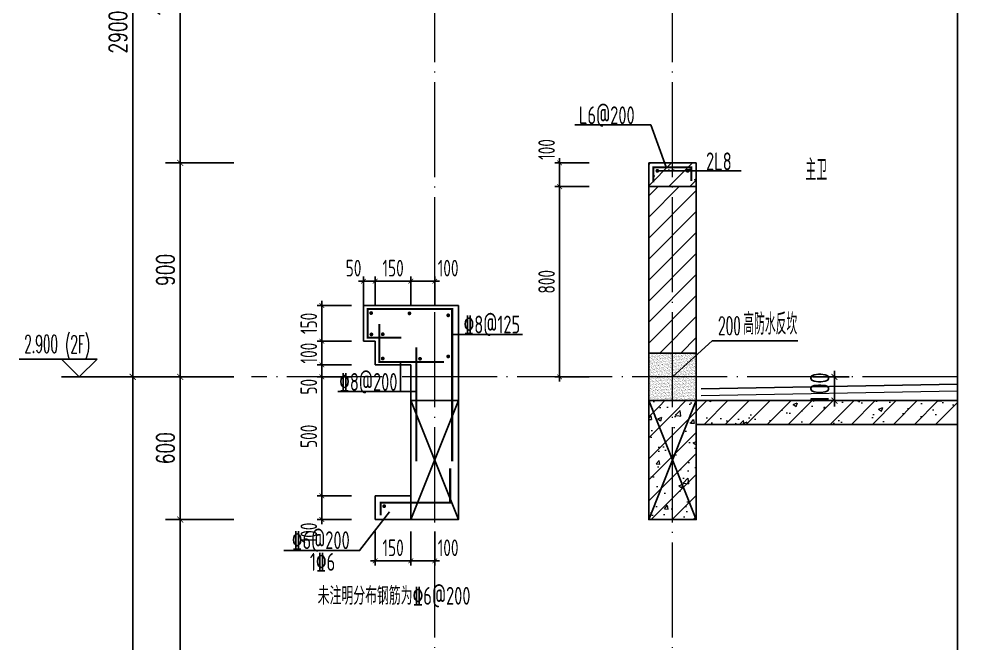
# Model space of a CAD drawing. Extents: x -461650 to 361314, y 245336 to 769729.
# Drawn here: x 285617 to 289616, y 661900 to 664528 of the extents above; entities that cross this region are included whole.
import ezdxf

# ---------------------------------------------------------------- set-up
doc = ezdxf.new("R2010")
doc.units = 0
doc.header["$LTSCALE"] = 1000
doc.linetypes.add('DOTE', pattern=[2.4200000000000004, 2, -0.2, 0.02, -0.2])
doc.layers.get('0').update_dxf_attribs({"linetype": 'CONTINUOUS'})
doc.layers.get('DEFPOINTS').update_dxf_attribs({"linetype": 'CONTINUOUS'})
for name, color, linetype in [('DIM', 2, 'CONTINUOUS'), ('DIM_ELEV', 3, 'CONTINUOUS'), ('DIM_IDEN', 67, 'CONTINUOUS'), ('DIM_SYMB', 3, 'CONTINUOUS'), ('PUB_DIM', 3, 'CONTINUOUS'), ('PUB_TEXT', 2, 'CONTINUOUS'), ('REIN', 6, 'CONTINUOUS'), ('S-大样-砼线', 7, 'CONTINUOUS'), ('S-引出线', 40, 'CONTINUOUS'), ('TEXT', 2, 'CONTINUOUS'), ('WALL', 5, 'CONTINUOUS'), ('看线', 251, 'CONTINUOUS'), ('立面-看线', 251, 'CONTINUOUS')]:
    doc.layers.add(name, color=color, linetype=linetype)
for name, color, linetype, lineweight in [('DOTE', 19, 'DOTE', 9), ('PUB_HATCH', 8, 'CONTINUOUS', 9), ('内粉刷', 37, 'CONTINUOUS', 9)]:
    doc.layers.add(name, color=color, linetype=linetype, lineweight=lineweight)
doc.styles.add('_TCH_DIM', font='SIMPLEX.shx', dxfattribs={"width": 0.7, "bigfont": 'GBCBIG.shx'})
doc.styles.add('_TCH_DIM_T3', font='SIMPLEX', dxfattribs={"width": 0.7058823529411765, "bigfont": 'GBCBIG'})
doc.styles.add('DIM_FONT_T3', font='SIMPLEX', dxfattribs={"width": 0.7058823529411765, "bigfont": 'GBCBIG'})
doc.styles.add('TSSD_DIMENSION', font='Tssdeng.shx', dxfattribs={"width": 0.7, "bigfont": 'tssdchn.shx'})
doc.styles.add('TSSD_REIN', font='tssdeng.shx', dxfattribs={"width": 0.7, "height": 300, "bigfont": 'tssdchn.shx'})
doc.styles.add('w', font='tssdeng.shx', dxfattribs={"width": 0.8, "bigfont": 'tssdchn.shx'})
doc.dimstyles.new('_TCH_ARCH&&25', dxfattribs={"dimtxt": 74.375, "dimasz": 25, "dimexe": 62.5, "dimexo": 75, "dimgap": 25, "dimtad": 1, "dimdec": 0, "dimzin": 0, "dimdsep": 46, "dimtxsty": '_TCH_DIM_T3', "dimblk": 'ARCHTICK', "dimcen": 0.09, "dimclrt": 7, "dimazin": 0, "dimtfac": 1, "dimtdec": 0, "dimtix": 1, "dimtmove": 2, "dimatfit": 3, "dimldrblk": 'ARCHTICK', "dimfxl": 0, "dimtolj": 1, "dimtzin": 0, "dimarcsym": 0})
doc.dimstyles.new('TSSD_20_20', dxfattribs={"dimtxt": 60, "dimasz": 20, "dimexe": 20, "dimexo": 50, "dimgap": 20, "dimtad": 1, "dimdec": 0, "dimzin": 0, "dimdsep": 46, "dimtxsty": 'TSSD_DIMENSION', "dimblk": 'ARCHTICK', "dimblk1": 'ARCHTICK', "dimblk2": 'ARCHTICK', "dimcen": 0, "dimdle": 20, "dimclrt": 7, "dimadec": 0, "dimazin": 0, "dimtfac": 1, "dimtdec": 0, "dimtix": 1, "dimtmove": 2, "dimatfit": 3, "dimfxl": 0, "dimtolj": 1, "dimtzin": 0, "dimarcsym": 0})
pattern_1 = [(45, (0, 0), (-44.19417382415921, 44.19417382415922), []), (49.99999999999999, (0, 0), (179.3150456501884, -15.68803374564878), [18.75, -206.25]), (355, (0, 0), (-34.68783340325, 188.048033425003), [15, -165]), (100.4514, (14.94292, -1.307335), (144.6273454285054, 172.3598855152384), [15.9350475, -175.285528]), (46.18420000000002, (0, 50), (266.8102621564111, -41.37975358225452), [28.125, -309.3749999999999]), (96.6356, (22.23418625, 46.55167325), (233.6656763871758, 243.5294677251104), [23.902572, -262.92825]), (351.1842, (0, 50), (233.6654862834068, 243.5296502313311), [22.5, -247.5]), (21, (25, 37.5), (149.2267630296154, -100.6547226663347), [18.75, -206.25]), (326.0000000000001, (25, 37.5), (60.82883298039543, 181.2875112617133), [15, -165]), (71.4514, (37.43555825, 29.1120985), (210.0556571453725, 80.6326241774881), [15.9350475, -175.285528]), (37.50000000000001, (0, 0), (3.039963829322667, 83.22346345782788), [0, -163, 0, -167.5, 0, -165.625]), (7.499999999999999, (0, 0), (65.76738436053715, 98.60292797059006), [0, -95.5, 0, -159.25, 0, -63.125]), (327.5, (-55.75, 0), (133.4556090431022, -5.638717933594939), [0, -62.5, 0, -195, 0, -258.75]), (317.5, (-80.75, 0), (145.7965423355966, 25.02624558307943), [0, -81.25, 0, -129.5, 0, -183.75])]

# ---------------------------------------------------------------- blocks, each defined once
blk = doc.blocks.new('_ArchTick')
at = {"color": 0, "linetype": 'ByBlock', "const_width": 0.15}
blk.add_lwpolyline([(-0.5, -0.5), (0.5, 0.5)], dxfattribs=at)
blk = doc.blocks.new('*D266')
at = {"layer": 'DEFPOINTS', "color": 0}
for p in [(1158057.574142566, 465143.3721649078), (1158223.534027657, 465143.3721649078), (1158057.574142566, 465043.3721650917)]:
    blk.add_point(p, dxfattribs=at)
at = {"layer": 'PUB_DIM', "color": 0, "lineweight": -2}
for p, q in [((1158223.534027657, 465143.3721649078), (1158223.534027657, 465168.3721649078)), ((1158132.574142566, 465143.3721649078), (1158286.034027657, 465143.3721649078)), ((1158223.534027657, 465043.3721650917), (1158223.534027657, 465143.3721649078)), ((1158132.574142566, 465043.3721650917), (1158286.034027657, 465043.3721650917)), ((1158223.534027657, 465043.3721650917), (1158223.534027657, 465018.3721650917))]:
    blk.add_line(p, q, dxfattribs=at)
at = {"layer": 'PUB_DIM', "color": 0, "lineweight": -2, "xscale": 25, "yscale": 25, "zscale": 25}
for p, rotation in [((1158223.534027657, 465143.3721649078), 270), ((1158223.534027657, 465043.3721650917), 90)]:
    blk.add_blockref('_ArchTick', p, dxfattribs=dict(at, rotation=rotation))
at = {"layer": 'PUB_DIM', "color": 7, "insert": (1158161.346527657, 465093.3721649999), "char_height": 74.375, "attachment_point": 5, "rotation": 90, "style": '_TCH_DIM_T3'}
blk.add_mtext('\\A1;100', dxfattribs=at)
blk = doc.blocks.new('*D819')
at = {"layer": 'DEFPOINTS', "color": 0}
for p in [(287114.9876890811, 663425.3316547974), (287064.9874037331, 663273.00817669), (287114.9876890811, 663273.008176689)]:
    blk.add_point(p, dxfattribs=at)
at = {"layer": 'DIM', "color": 0, "lineweight": -2}
for p, q in [((287064.9874037331, 663323.00817669), (287064.9874037331, 663445.3316547974)), ((287114.9876890811, 663323.008176689), (287114.9876890811, 663445.3316547974)), ((287044.9874037331, 663425.3316547974), (287134.9876890811, 663425.3316547974))]:
    blk.add_line(p, q, dxfattribs=at)
at = {"layer": 'DIM', "color": 0, "lineweight": -2, "xscale": 20, "yscale": 20, "zscale": 20, "rotation": 180}
blk.add_blockref('_ArchTick', (287064.9874037331, 663425.3316547974), dxfattribs=at)
at = {"layer": 'DIM', "color": 0, "lineweight": -2, "xscale": 20, "yscale": 20, "zscale": 20}
blk.add_blockref('_ArchTick', (287114.9876890811, 663425.3316547974), dxfattribs=at)
at = {"layer": 'DIM', "color": 7, "insert": (287023.6156088613, 663480.3316547974), "char_height": 70, "attachment_point": 5, "style": 'TSSD_DIMENSION'}
blk.add_mtext('\\A1;50', dxfattribs=at)
blk = doc.blocks.new('*D820')
at = {"layer": 'DEFPOINTS', "color": 0}
for p in [(287264.9876891107, 663425.3316547956), (287114.9876890811, 663273.008176689), (287264.9876891107, 663273.0081766861)]:
    blk.add_point(p, dxfattribs=at)
at = {"layer": 'DIM', "color": 0, "lineweight": -2}
for p, q in [((287114.9876890811, 663323.008176689), (287114.9876890811, 663445.3316547956)), ((287264.9876891107, 663323.0081766861), (287264.9876891107, 663445.3316547956)), ((287094.9876890811, 663425.3316547956), (287284.9876891107, 663425.3316547956))]:
    blk.add_line(p, q, dxfattribs=at)
at = {"layer": 'DIM', "color": 0, "lineweight": -2, "xscale": 20, "yscale": 20, "zscale": 20, "rotation": 180}
blk.add_blockref('_ArchTick', (287114.9876890811, 663425.3316547956), dxfattribs=at)
at = {"layer": 'DIM', "color": 0, "lineweight": -2, "xscale": 20, "yscale": 20, "zscale": 20}
blk.add_blockref('_ArchTick', (287264.9876891107, 663425.3316547956), dxfattribs=at)
at = {"layer": 'DIM', "color": 7, "insert": (287189.9876890959, 663480.3316547956), "char_height": 70, "attachment_point": 5, "style": 'TSSD_DIMENSION'}
blk.add_mtext('\\A1;150', dxfattribs=at)
blk = doc.blocks.new('*D821')
at = {"layer": 'DEFPOINTS', "color": 0}
for p in [(287364.9876824331, 663425.3316547931), (287264.9876891107, 663273.0081766861), (287364.9876824331, 663273.0081766843)]:
    blk.add_point(p, dxfattribs=at)
at = {"layer": 'DIM', "color": 0, "lineweight": -2}
for p, q in [((287264.9876891107, 663323.0081766861), (287264.9876891107, 663445.3316547931)), ((287364.9876824331, 663323.0081766843), (287364.9876824331, 663445.3316547931)), ((287244.9876891107, 663425.3316547931), (287384.9876824331, 663425.3316547931))]:
    blk.add_line(p, q, dxfattribs=at)
at = {"layer": 'DIM', "color": 0, "lineweight": -2, "xscale": 20, "yscale": 20, "zscale": 20, "rotation": 180}
blk.add_blockref('_ArchTick', (287264.9876891107, 663425.3316547931), dxfattribs=at)
at = {"layer": 'DIM', "color": 0, "lineweight": -2, "xscale": 20, "yscale": 20, "zscale": 20}
blk.add_blockref('_ArchTick', (287364.9876824331, 663425.3316547931), dxfattribs=at)
at = {"layer": 'DIM', "color": 7, "insert": (287421.4364003818, 663480.3316547931), "char_height": 70, "attachment_point": 5, "style": 'TSSD_DIMENSION'}
blk.add_mtext('\\A1;100', dxfattribs=at)
blk = doc.blocks.new('*D822')
at = {"layer": 'DEFPOINTS', "color": 0}
for p in [(287114.9876891156, 662422.9823090298), (287264.9876891141, 662422.9823090269), (287264.9876891141, 662249.2716190738)]:
    blk.add_point(p, dxfattribs=at)
at = {"layer": 'DIM', "color": 0, "lineweight": -2}
for p, q in [((287114.9876891156, 662372.9823090298), (287114.9876891156, 662229.2716190738)), ((287264.9876891141, 662372.9823090269), (287264.9876891141, 662229.2716190738)), ((287094.9876891156, 662249.2716190738), (287284.9876891141, 662249.2716190738))]:
    blk.add_line(p, q, dxfattribs=at)
at = {"layer": 'DIM', "color": 0, "lineweight": -2, "xscale": 20, "yscale": 20, "zscale": 20, "rotation": 180}
blk.add_blockref('_ArchTick', (287114.9876891156, 662249.2716190738), dxfattribs=at)
at = {"layer": 'DIM', "color": 0, "lineweight": -2, "xscale": 20, "yscale": 20, "zscale": 20}
blk.add_blockref('_ArchTick', (287264.9876891141, 662249.2716190738), dxfattribs=at)
at = {"layer": 'DIM', "color": 7, "insert": (287189.9876891148, 662304.2716190738), "char_height": 70, "attachment_point": 5, "style": 'TSSD_DIMENSION'}
blk.add_mtext('\\A1;150', dxfattribs=at)
blk = doc.blocks.new('*D823')
at = {"layer": 'DEFPOINTS', "color": 0}
for p in [(287264.9876891142, 662422.9823090269), (287364.9876824368, 662422.982309025), (287364.9876824368, 662249.2716190714)]:
    blk.add_point(p, dxfattribs=at)
at = {"layer": 'DIM', "color": 0, "lineweight": -2}
for p, q in [((287264.9876891142, 662372.9823090269), (287264.9876891142, 662229.2716190714)), ((287364.9876824368, 662372.982309025), (287364.9876824368, 662229.2716190714)), ((287244.9876891142, 662249.2716190714), (287384.9876824368, 662249.2716190714))]:
    blk.add_line(p, q, dxfattribs=at)
at = {"layer": 'DIM', "color": 0, "lineweight": -2, "xscale": 20, "yscale": 20, "zscale": 20, "rotation": 180}
blk.add_blockref('_ArchTick', (287264.9876891142, 662249.2716190714), dxfattribs=at)
at = {"layer": 'DIM', "color": 0, "lineweight": -2, "xscale": 20, "yscale": 20, "zscale": 20}
blk.add_blockref('_ArchTick', (287364.9876824368, 662249.2716190714), dxfattribs=at)
at = {"layer": 'DIM', "color": 7, "insert": (287421.4364003855, 662304.2716190714), "char_height": 70, "attachment_point": 5, "style": 'TSSD_DIMENSION'}
blk.add_mtext('\\A1;100', dxfattribs=at)
blk = doc.blocks.new('*D824')
at = {"layer": 'DEFPOINTS', "color": 0}
for p in [(286890.3766372848, 663322.9823090258), (287064.987403734, 663322.9823090258), (287064.987403734, 663172.9823090257)]:
    blk.add_point(p, dxfattribs=at)
at = {"layer": 'DIM', "color": 0, "lineweight": -2}
for p, q in [((287014.987403734, 663322.9823090258), (286870.3766372848, 663322.9823090258)), ((286890.3766372848, 663152.9823090257), (286890.3766372848, 663342.9823090258)), ((287014.987403734, 663172.9823090257), (286870.3766372848, 663172.9823090257))]:
    blk.add_line(p, q, dxfattribs=at)
at = {"layer": 'DIM', "color": 0, "lineweight": -2, "xscale": 20, "yscale": 20, "zscale": 20}
for p, rotation in [((286890.3766372848, 663322.9823090258), 90), ((286890.3766372848, 663172.9823090257), 270)]:
    blk.add_blockref('_ArchTick', p, dxfattribs=dict(at, rotation=rotation))
at = {"layer": 'DIM', "color": 7, "insert": (286835.3766372846, 663247.982309026), "char_height": 70, "attachment_point": 5, "rotation": 90, "style": 'TSSD_DIMENSION'}
blk.add_mtext('\\A1;150', dxfattribs=at)
blk = doc.blocks.new('*D825')
at = {"layer": 'DEFPOINTS', "color": 0}
for p in [(286890.3766372848, 663172.9823090257), (287064.987403734, 663172.9823090257), (287064.987403734, 663072.9823090257)]:
    blk.add_point(p, dxfattribs=at)
at = {"layer": 'DIM', "color": 0, "lineweight": -2}
for p, q in [((286890.3766372848, 663172.9823090257), (286890.3766372848, 663192.9823090257)), ((287014.987403734, 663172.9823090257), (286870.3766372848, 663172.9823090257)), ((286890.3766372848, 663072.9823090257), (286890.3766372848, 663172.9823090257)), ((287014.987403734, 663072.9823090257), (286870.3766372848, 663072.9823090257)), ((286890.3766372848, 663072.9823090257), (286890.3766372848, 663052.9823090257))]:
    blk.add_line(p, q, dxfattribs=at)
at = {"layer": 'DIM', "color": 0, "lineweight": -2, "xscale": 20, "yscale": 20, "zscale": 20}
for p, rotation in [((286890.3766372848, 663172.9823090257), 270), ((286890.3766372848, 663072.9823090257), 90)]:
    blk.add_blockref('_ArchTick', p, dxfattribs=dict(at, rotation=rotation))
at = {"layer": 'DIM', "color": 7, "insert": (286835.3766372846, 663122.9823090258), "char_height": 70, "attachment_point": 5, "rotation": 90, "style": 'TSSD_DIMENSION'}
blk.add_mtext('\\A1;100', dxfattribs=at)
blk = doc.blocks.new('*D826')
at = {"layer": 'DEFPOINTS', "color": 0}
for p in [(286890.3766372848, 663072.9823090257), (287064.987403734, 663072.9823090257), (287064.987403734, 663022.9823090261)]:
    blk.add_point(p, dxfattribs=at)
at = {"layer": 'DIM', "color": 0, "lineweight": -2}
for p, q in [((287014.987403734, 663072.9823090257), (286870.3766372848, 663072.9823090257)), ((286890.3766372848, 663002.9823090261), (286890.3766372848, 663092.9823090257)), ((287014.987403734, 663022.9823090261), (286870.3766372848, 663022.9823090261))]:
    blk.add_line(p, q, dxfattribs=at)
at = {"layer": 'DIM', "color": 0, "lineweight": -2, "xscale": 20, "yscale": 20, "zscale": 20}
for p, rotation in [((286890.3766372848, 663072.9823090257), 90), ((286890.3766372848, 663022.9823090261), 270)]:
    blk.add_blockref('_ArchTick', p, dxfattribs=dict(at, rotation=rotation))
at = {"layer": 'DIM', "color": 7, "insert": (286835.3766372846, 662981.6105141543), "char_height": 70, "attachment_point": 5, "rotation": 90, "style": 'TSSD_DIMENSION'}
blk.add_mtext('\\A1;50', dxfattribs=at)
blk = doc.blocks.new('*D827')
at = {"layer": 'DEFPOINTS', "color": 0}
for p in [(286890.3766372848, 663022.9823090261), (287064.987403734, 663022.9823090261), (287064.987403734, 662522.9823090262)]:
    blk.add_point(p, dxfattribs=at)
at = {"layer": 'DIM', "color": 0, "lineweight": -2}
for p, q in [((286890.3766372848, 662502.9823090262), (286890.3766372848, 663042.9823090261)), ((287014.987403734, 663022.9823090261), (286870.3766372848, 663022.9823090261)), ((287014.987403734, 662522.9823090262), (286870.3766372848, 662522.9823090262))]:
    blk.add_line(p, q, dxfattribs=at)
at = {"layer": 'DIM', "color": 0, "lineweight": -2, "xscale": 20, "yscale": 20, "zscale": 20}
for p, rotation in [((286890.3766372848, 663022.9823090261), 90), ((286890.3766372848, 662522.9823090262), 270)]:
    blk.add_blockref('_ArchTick', p, dxfattribs=dict(at, rotation=rotation))
at = {"layer": 'DIM', "color": 7, "insert": (286835.3766372846, 662772.9823090262), "char_height": 70, "attachment_point": 5, "rotation": 90, "style": 'TSSD_DIMENSION'}
blk.add_mtext('\\A1;500', dxfattribs=at)
blk = doc.blocks.new('*D828')
at = {"layer": 'DEFPOINTS', "color": 0}
for p in [(286890.3766372848, 662522.9823090262), (287064.987403734, 662522.9823090262), (287064.987403734, 662422.9823090262)]:
    blk.add_point(p, dxfattribs=at)
at = {"layer": 'DIM', "color": 0, "lineweight": -2}
for p, q in [((287014.987403734, 662522.9823090262), (286870.3766372848, 662522.9823090262)), ((286890.3766372848, 662402.9823090262), (286890.3766372848, 662542.9823090262)), ((287014.987403734, 662422.9823090262), (286870.3766372848, 662422.9823090262))]:
    blk.add_line(p, q, dxfattribs=at)
at = {"layer": 'DIM', "color": 0, "lineweight": -2, "xscale": 20, "yscale": 20, "zscale": 20}
for p, rotation in [((286890.3766372848, 662522.9823090262), 90), ((286890.3766372848, 662422.9823090262), 270)]:
    blk.add_blockref('_ArchTick', p, dxfattribs=dict(at, rotation=rotation))
at = {"layer": 'DIM', "color": 7, "insert": (286835.3766372846, 662366.5335910775), "char_height": 70, "attachment_point": 5, "rotation": 90, "style": 'TSSD_DIMENSION'}
blk.add_mtext('\\A1;100', dxfattribs=at)
blk = doc.blocks.new('*D847')
at = {"layer": 'DEFPOINTS', "color": 0}
for p in [(286294.7932658267, 662422.9823090263), (286594.7932658474, 662422.9823090263), (286594.7932658474, 661022.9824465467)]:
    blk.add_point(p, dxfattribs=at)
at = {"layer": 'PUB_DIM', "color": 0, "lineweight": -2}
for p, q in [((286519.7932658474, 662422.9823090263), (286232.2932658267, 662422.9823090263)), ((286294.7932658267, 661022.9824465467), (286294.7932658267, 662422.9823090263)), ((286519.7932658474, 661022.9824465467), (286232.2932658267, 661022.9824465467))]:
    blk.add_line(p, q, dxfattribs=at)
at = {"layer": 'PUB_DIM', "color": 0, "lineweight": -2, "xscale": 25, "yscale": 25, "zscale": 25}
for p, rotation in [((286294.7932658267, 662422.9823090263), 90), ((286294.7932658267, 661022.9824465467), 270)]:
    blk.add_blockref('_ArchTick', p, dxfattribs=dict(at, rotation=rotation))
at = {"layer": 'PUB_DIM', "color": 7, "insert": (286232.6057658265, 661722.9823777867), "char_height": 74.375, "attachment_point": 5, "rotation": 90, "style": '_TCH_DIM_T3'}
blk.add_mtext('\\A1;1400', dxfattribs=at)
blk = doc.blocks.new('*D848')
at = {"layer": 'DEFPOINTS', "color": 0}
for p in [(286294.7932658267, 663022.982309026), (286594.7932658474, 663022.982309026), (286594.7932658474, 662422.9823090263)]:
    blk.add_point(p, dxfattribs=at)
at = {"layer": 'PUB_DIM', "color": 0, "lineweight": -2}
for p, q in [((286519.7932658474, 663022.982309026), (286232.2932658267, 663022.982309026)), ((286294.7932658267, 662422.9823090263), (286294.7932658267, 663022.982309026)), ((286519.7932658474, 662422.9823090263), (286232.2932658267, 662422.9823090263))]:
    blk.add_line(p, q, dxfattribs=at)
at = {"layer": 'PUB_DIM', "color": 0, "lineweight": -2, "xscale": 25, "yscale": 25, "zscale": 25}
for p, rotation in [((286294.7932658267, 663022.982309026), 90), ((286294.7932658267, 662422.9823090263), 270)]:
    blk.add_blockref('_ArchTick', p, dxfattribs=dict(at, rotation=rotation))
at = {"layer": 'PUB_DIM', "color": 7, "insert": (286232.6057658265, 662722.9823090262), "char_height": 74.375, "attachment_point": 5, "rotation": 90, "style": '_TCH_DIM_T3'}
blk.add_mtext('\\A1;600', dxfattribs=at)
blk = doc.blocks.new('*D849')
at = {"layer": 'DEFPOINTS', "color": 0}
for p in [(286294.7932658267, 663922.9824465467), (286594.7932658474, 663922.9824465467), (286594.7932658474, 663022.982309026)]:
    blk.add_point(p, dxfattribs=at)
at = {"layer": 'PUB_DIM', "color": 0, "lineweight": -2}
for p, q in [((286519.7932658474, 663922.9824465467), (286232.2932658267, 663922.9824465467)), ((286294.7932658267, 663022.982309026), (286294.7932658267, 663922.9824465467)), ((286519.7932658474, 663022.982309026), (286232.2932658267, 663022.982309026))]:
    blk.add_line(p, q, dxfattribs=at)
at = {"layer": 'PUB_DIM', "color": 0, "lineweight": -2, "xscale": 25, "yscale": 25, "zscale": 25}
for p, rotation in [((286294.7932658267, 663922.9824465467), 90), ((286294.7932658267, 663022.982309026), 270)]:
    blk.add_blockref('_ArchTick', p, dxfattribs=dict(at, rotation=rotation))
at = {"layer": 'PUB_DIM', "color": 7, "insert": (286232.6057658265, 663472.9823777864), "char_height": 74.375, "attachment_point": 5, "rotation": 90, "style": '_TCH_DIM_T3'}
blk.add_mtext('\\A1;900', dxfattribs=at)
blk = doc.blocks.new('*D850')
at = {"layer": 'DEFPOINTS', "color": 0}
for p in [(286294.7932658267, 665322.9823090263), (286594.7932658474, 665322.9823090263), (286594.7932658474, 663922.9824465467)]:
    blk.add_point(p, dxfattribs=at)
at = {"layer": 'PUB_DIM', "color": 0, "lineweight": -2}
for p, q in [((286519.7932658474, 665322.9823090263), (286232.2932658267, 665322.9823090263)), ((286294.7932658267, 663922.9824465467), (286294.7932658267, 665322.9823090263)), ((286519.7932658474, 663922.9824465467), (286232.2932658267, 663922.9824465467))]:
    blk.add_line(p, q, dxfattribs=at)
at = {"layer": 'PUB_DIM', "color": 0, "lineweight": -2, "xscale": 25, "yscale": 25, "zscale": 25}
for p, rotation in [((286294.7932658267, 665322.9823090263), 90), ((286294.7932658267, 663922.9824465467), 270)]:
    blk.add_blockref('_ArchTick', p, dxfattribs=dict(at, rotation=rotation))
at = {"layer": 'PUB_DIM', "color": 7, "insert": (286232.6057658265, 664622.9823777867), "char_height": 74.375, "attachment_point": 5, "rotation": 90, "style": '_TCH_DIM_T3'}
blk.add_mtext('\\A1;1400', dxfattribs=at)
blk = doc.blocks.new('*D863')
at = {"layer": 'DEFPOINTS', "color": 0}
for p in [(286094.7932658222, 663022.982309026), (286594.7932658474, 663022.982309026), (286594.7932658474, 660122.982309026)]:
    blk.add_point(p, dxfattribs=at)
at = {"layer": 'PUB_DIM', "color": 0, "lineweight": -2}
for p, q in [((286519.7932658474, 663022.982309026), (286032.2932658222, 663022.982309026)), ((286094.7932658222, 660122.982309026), (286094.7932658222, 663022.982309026)), ((286519.7932658474, 660122.982309026), (286032.2932658222, 660122.982309026))]:
    blk.add_line(p, q, dxfattribs=at)
at = {"layer": 'PUB_DIM', "color": 0, "lineweight": -2, "xscale": 25, "yscale": 25, "zscale": 25}
for p, rotation in [((286094.7932658222, 663022.982309026), 90), ((286094.7932658222, 660122.982309026), 270)]:
    blk.add_blockref('_ArchTick', p, dxfattribs=dict(at, rotation=rotation))
at = {"layer": 'PUB_DIM', "color": 7, "insert": (286032.6057658221, 661572.9823090261), "char_height": 74.375, "attachment_point": 5, "rotation": 90, "style": '_TCH_DIM_T3'}
blk.add_mtext('\\A1;2900', dxfattribs=at)
blk = doc.blocks.new('*D864')
at = {"layer": 'DEFPOINTS', "color": 0}
for p in [(286094.7932658222, 665922.982309026), (286594.7932658474, 665922.982309026), (286594.7932658474, 663022.982309026)]:
    blk.add_point(p, dxfattribs=at)
at = {"layer": 'PUB_DIM', "color": 0, "lineweight": -2}
for p, q in [((286519.7932658474, 665922.982309026), (286032.2932658222, 665922.982309026)), ((286094.7932658222, 663022.982309026), (286094.7932658222, 665922.982309026)), ((286519.7932658474, 663022.982309026), (286032.2932658222, 663022.982309026))]:
    blk.add_line(p, q, dxfattribs=at)
at = {"layer": 'PUB_DIM', "color": 0, "lineweight": -2, "xscale": 25, "yscale": 25, "zscale": 25}
for p, rotation in [((286094.7932658222, 665922.982309026), 90), ((286094.7932658222, 663022.982309026), 270)]:
    blk.add_blockref('_ArchTick', p, dxfattribs=dict(at, rotation=rotation))
at = {"layer": 'PUB_DIM', "color": 7, "insert": (286032.6057658221, 664472.9823090261), "char_height": 74.375, "attachment_point": 5, "rotation": 90, "style": '_TCH_DIM_T3'}
blk.add_mtext('\\A1;2900', dxfattribs=at)
blk = doc.blocks.new('20210809.02282059')
at = {"layer": 'REIN', "const_width": 9}
blk.add_lwpolyline([(87484.17413905729, 66580.93723980524), (87484.17413905729, 66644.7473179046), (87644.05902665015, 66644.7473179046), (87644.05902665015, 66586.78243779903)], dxfattribs=at)
at = {"layer": 'REIN', "const_width": 8}
for points in [[(87497.66146427253, 66629.68552062381, 1), (87505.66146427253, 66629.68552062381, 1)], [(87625.09821334062, 66629.68552062381, 1), (87633.09821334062, 66629.68552062381, 1)]]:
    blk.add_lwpolyline(points, format="xyb", close=True, dxfattribs=at)
at = {"layer": 'S-引出线'}
for p, q in [((87474.5888281595, 66823.76058760582), (87154.50981688779, 66823.76058760582)), ((87538.80876634456, 66644.7473179046), (87474.5888281595, 66823.76058760582)), ((87501.66146427253, 66629.68552062381), (87853.2882327484, 66629.68552062381))]:
    blk.add_line(p, q, dxfattribs=at)
at = {"layer": 'TEXT', "style": 'w', "width": 0.7}
for s, p in [('L6@200', (87171.47256206069, 66825.93027499522)), ('2L8', (87706.15828353167, 66632.06966891466))]:
    blk.add_text(s, height=75, rotation=1.867629851175362e-07, dxfattribs=at).set_placement(p)
blk = doc.blocks.new('20210809.03232467')
at = {"layer": 'S-大样-砼线'}
for p, q in [((87154.50981688779, 67080.93735919218), (87354.50981570501, 66580.93723981472)), ((87354.51276363153, 67080.93735919014), (87154.51276483014, 66580.93723980524))]:
    blk.add_line(p, q, dxfattribs=at)
blk.add_lwpolyline([(87354.50982275046, 67080.93735918641), (87154.50981688779, 67080.93735918641), (87154.50981688965, 66580.93723980896), (87354.5098227514, 66580.93723980896)], close=True, dxfattribs=at)
blk = doc.blocks.new('A$C696610E5')
at = {"layer": 'REIN', "const_width": 9}
for points in [[(494.509790064767, 974.7257854625932), (353.2976836580783, 974.7257854625932), (353.2976836580783, 1094.985582859663), (708.3287663660012, 1094.985582859663), (708.3287663660012, 454.9217226114124)], [(401.6353541486897, 1031.683887465857), (401.6353541486897, 872.6115356116788), (673.8797542294487, 872.6115356116788)], [(557.8394778273068, 933.9868763727718), (557.8394778273068, 454.9217226114124)]]:
    blk.add_lwpolyline(points, dxfattribs=at)
at = {"layer": 'REIN', "const_width": 8}
for points in [[(363.4237561263144, 1078.319648156874, 1), (371.4237561263144, 1078.319648156874, 1)], [(524.5462573827244, 1076.877613991499, 1), (532.5462573827244, 1076.877613991499, 1)], [(687.691048192326, 1068.733111102658, 1), (695.691048192326, 1068.733111102658, 1)], [(364.5459516532719, 988.5857456214726, 1), (372.5459516532719, 988.5857456214726, 1)], [(412.3416766035371, 989.1865931907669, 1), (420.3416766035371, 989.1865931907669, 1)], [(412.3416766035371, 887.0723433398525, 1), (420.3416766035371, 887.0723433398525, 1)], [(569.1502675772645, 886.0968876407132, 1), (577.1502675772645, 886.0968876407132, 1)], [(687.691048192326, 895.7309673416312, 1), (695.691048192326, 895.7309673416312, 1)], [(418.3335837004706, 266.0728377097403, 1), (426.3335837004706, 266.0728377097403, 1)]]:
    blk.add_lwpolyline(points, format="xyb", close=True, dxfattribs=at)
at = {"layer": 'REIN'}
blk.add_lwpolyline([(407.6962873237208, 227.9368133810931, 9, 9, 0), (407.6962873237208, 280.8972348045208, 9, 9, 0), (700.0779394982383, 280.8972348045208, 9, 9, 0), (700.0779394982383, 425.2837667731219, 9, 9, 0)], format="xyseb", dxfattribs=at)
at = {"layer": 'S-大样-砼线'}
for p, q in [((534.9040304459631, 709.8516199543374), (734.9040294354782, 209.8440195930889)), ((734.9069771897048, 709.8516199523001), (534.9069785606116, 209.844019583601))]:
    blk.add_line(p, q, dxfattribs=at)
blk.add_lwpolyline([(734.9040363086388, 709.8516199485748), (534.9040304459631, 709.8516199485748), (534.9040306201205, 209.8440195873263), (734.9040364818648, 209.8440195873263)], close=True, dxfattribs=at)
at = {"layer": 'S-引出线'}
for p, q in [((704.1631958922371, 988.4597291483078), (1004.297492629848, 988.4597291483078)), ((490.5750032179058, 872.6115356116788), (490.5750032179058, 748.9157818023814)), ((227.2092979103327, 748.9157818023814), (561.0946904830635, 748.9157818023814))]:
    blk.add_line(p, q, dxfattribs=at)
blk.add_lwpolyline([(445.2543249456212, 242.7062188587734), (318.5882805185392, 79.6132992474013), (-0.001608953811228275, 79.6132992474013)], dxfattribs=at)
at = {"layer": 'TEXT', "style": 'TSSD_REIN', "width": 0.7}
for s, p in [('%%1328@125', (756.2409710646607, 992.5684979612124)), ('%%1328@200', (233.1230397964828, 751.0794697510428)), ('%%1326@200', (33.92213285947219, 85.49364312767284)), ('1%%1326', (110.1237758682109, -5.770403678005096)), ('未注明分布钢筋为%%1326@200', (142.7750935829245, -148.4006670246017))]:
    blk.add_text(s, height=75, rotation=1.867629851175362e-07, dxfattribs=at).set_placement(p)
blk = doc.blocks.new('*D2015')
at = {"layer": 'DEFPOINTS', "color": 0}
for p in [(287890.3766372846, 663922.9824465502), (288064.9874037339, 663922.9824465502), (288064.9874037339, 663822.9824465467)]:
    blk.add_point(p, dxfattribs=at)
at = {"layer": 'DIM', "color": 0, "lineweight": -2}
for p, q in [((288014.9874037339, 663922.9824465502), (287870.3766372846, 663922.9824465502)), ((287890.3766372846, 663802.9824465467), (287890.3766372846, 663942.9824465502)), ((288014.9874037339, 663822.9824465467), (287870.3766372846, 663822.9824465467))]:
    blk.add_line(p, q, dxfattribs=at)
at = {"layer": 'DIM', "color": 0, "lineweight": -2, "xscale": 20, "yscale": 20, "zscale": 20}
for p, rotation in [((287890.3766372846, 663922.9824465502), 90), ((287890.3766372846, 663822.9824465467), 270)]:
    blk.add_blockref('_ArchTick', p, dxfattribs=dict(at, rotation=rotation))
at = {"layer": 'DIM', "color": 7, "insert": (287835.3766372845, 663979.431164499), "char_height": 70, "attachment_point": 5, "rotation": 90, "style": 'TSSD_DIMENSION'}
blk.add_mtext('\\A1;100', dxfattribs=at)
blk = doc.blocks.new('*D2036')
at = {"layer": 'DEFPOINTS', "color": 0}
for p in [(287890.3766372846, 663822.9824465467), (288064.9874037339, 663822.9824465467), (288064.9874037339, 663022.982309026)]:
    blk.add_point(p, dxfattribs=at)
at = {"layer": 'DIM', "color": 0, "lineweight": -2}
for p, q in [((287890.3766372846, 663002.982309026), (287890.3766372846, 663842.9824465467)), ((288014.9874037339, 663822.9824465467), (287870.3766372846, 663822.9824465467)), ((288014.9874037339, 663022.982309026), (287870.3766372846, 663022.982309026))]:
    blk.add_line(p, q, dxfattribs=at)
at = {"layer": 'DIM', "color": 0, "lineweight": -2, "xscale": 20, "yscale": 20, "zscale": 20}
for p, rotation in [((287890.3766372846, 663822.9824465467), 90), ((287890.3766372846, 663022.982309026), 270)]:
    blk.add_blockref('_ArchTick', p, dxfattribs=dict(at, rotation=rotation))
at = {"layer": 'DIM', "color": 7, "insert": (287835.3766372845, 663422.9823777864), "char_height": 70, "attachment_point": 5, "rotation": 90, "style": 'TSSD_DIMENSION'}
blk.add_mtext('\\A1;800', dxfattribs=at)
blk = doc.blocks.new('gdfgdgrdfaw')
at = {"layer": 'PUB_HATCH'}
h = blk.add_hatch(dxfattribs=at)
h.set_pattern_fill('钢筋混凝土', color=256, scale=25, style=0)
h.set_pattern_definition(pattern_1)
h.paths.add_polyline_path([(1157642.391776409, 465943.3721650821), (1157642.391776409, 466043.3721650821), (1157442.391776409, 466043.3721650821), (1157442.391776409, 465943.3721650821)])
h = blk.add_hatch(dxfattribs=at)
h.set_pattern_fill('普通砖', color=256, scale=25, style=0)
h.set_pattern_definition([(45, (0, 44.8778375), (-44.19419150182874, 44.19419150182875), [])])
h.paths.add_polyline_path([(1157642.391769704, 465243.3721650823), (1157642.391769704, 465943.3721650821), (1157442.391769704, 465943.3721650821), (1157442.391769704, 465243.3721650823)])
h = blk.add_hatch(dxfattribs=at)
h.set_pattern_fill('钢筋混凝土', color=256, scale=25, style=0)
h.set_pattern_definition(pattern_1)
h.paths.add_polyline_path([(1157642.391769704, 464543.3721639105), (1157642.391774331, 464943.3721650844), (1157442.391775368, 465043.3721651007), (1157442.391769704, 464543.3721662128)])
h = blk.add_hatch(dxfattribs=at)
h.set_pattern_fill('钢筋混凝土', color=256, scale=25, style=0)
h.set_pattern_definition(pattern_1)
h.paths.add_polyline_path([(1158740.916688931, 465043.3721650868), (1157442.391775368, 465043.3721651007), (1157642.391774331, 464943.3721650844), (1158740.916688931, 464943.3721650868)])
at = {"layer": '立面-看线'}
h = blk.add_hatch(dxfattribs=at)
h.set_pattern_fill('碎沙', color=256, scale=4)
h.set_pattern_definition([(37.50000000000001, (356389.1521258352, 79681.41970536293), (-0.32000625919681, 9.788264746586847), [0, -7.7216, 0, -8.636000000000001, 0, -8.255]), (7.499999999999999, (356389.1521258352, 79681.41970536293), (8.990465662760052, 14.33650201136708), [0, -4.1656, 0, -6.9596, 0, -2.667]), (327.5, (356382.9037258351, 79681.41970536293), (15.81984740482916, 0.028743693570914), [0, -2.54, 0, -9.144, 0, -11.938]), (317.5, (356382.9037258351, 79681.41970536293), (15.27112904944595, 4.458586465144325), [0, -1.27, 0, -5.9944, 0, -6.858])])
h.paths.add_polyline_path([(1157442.391776461, 465043.3721649967), (1157642.391776523, 465043.3721646604), (1157642.391776554, 465243.3721648258), (1157442.391776492, 465243.3721653387)])
at = {"layer": 'DIM_IDEN'}
for p, q in [((1157542.392034936, 465143.3722684763), (1157709.202950143, 465294.8897628722)), ((1157709.202950143, 465294.8897628722), (1158069.379461748, 465294.8897628722))]:
    blk.add_line(p, q, dxfattribs=at)
at = {"layer": 'WALL'}
for p, q in [((1157442.391776409, 465943.3721650821), (1157442.391776409, 466043.3721650821)), ((1157442.391776409, 466043.3721650821), (1157642.391776409, 466043.3721650821)), ((1157642.391776409, 465943.3721650821), (1157642.391776409, 466043.3721650821)), ((1157442.391769704, 465243.3721650823), (1157442.391769704, 465943.3721650821)), ((1157442.391776409, 465943.3721650821), (1157642.391776409, 465943.3721650821)), ((1157642.391769704, 465243.3721650823), (1157642.391769704, 465943.3721650821)), ((1157442.391769704, 465243.3721650823), (1157642.391769704, 465243.3721650823)), ((1157442.391769704, 464543.3721662128), (1157442.391775368, 465043.3721651007)), ((1158740.916688931, 465043.3721650868), (1157442.391775368, 465043.3721651007)), ((1158740.916688931, 464943.3721650868), (1158740.916688931, 465043.3721650868)), ((1158740.916688931, 464943.3721650868), (1157642.391774331, 464943.3721650844)), ((1157642.391769704, 464543.3721639105), (1157642.391774331, 464943.3721650844)), ((1157442.391769704, 464543.3721662128), (1157642.391769704, 464543.3721639105))]:
    blk.add_line(p, q, dxfattribs=at)
blk.add_lwpolyline([(1157442.391776455, 465243.3721650823), (1157642.391776591, 465243.3721650823), (1157642.391776591, 465043.3721650823), (1157442.391776455, 465043.3721650823)], close=True, dxfattribs=at)
at = {"layer": '内粉刷'}
blk.add_lwpolyline([(1158740.916688931, 465083.372165086), (1157662.391775905, 465063.3832221435)], dxfattribs=at)
at = {"layer": '看线', "color": 32}
blk.add_lwpolyline([(1158740.916688931, 465113.372165086), (1157662.391775905, 465093.3832221435)], dxfattribs=at)
at = {"layer": 'PUB_TEXT', "style": 'DIM_FONT_T3'}
for s, height, width, p in [('主卫', 89.36170212765958, 0.7058823529411765, (1158101.60987159, 465968.9951432003)), ('200', 74.375, 0.4982698961937717, (1157734.212065002, 465321.1397628722)), ('高防水反坎', 89.36170212765958, 0.7058823529411765, (1157840.094417944, 465321.1397628722))]:
    blk.add_text(s, height=height, dxfattribs=dict(at, width=width)).set_placement(p)
at = {"layer": 'PUB_DIM'}
dim = blk.add_aligned_dim(p1=(1158057.574142566, 465043.3721650917), p2=(1158057.574142566, 465143.3721649078), distance=-165.9598850910552, dimstyle='_TCH_ARCH&&25', dxfattribs=at)
dim.commit()
dim.dimension.update_dxf_attribs({"geometry": '*D266', "text_midpoint": (1158161.346527657, 465093.3721649999)})

msp = doc.modelspace()

# ---------------------------------------------------------------- linework, layer by layer
at = {"layer": 'DIM_ELEV', "color": 1}
for p, q in [((285944.7932658208, 663097.982309026), (285616.7932658208, 663097.982309026)), ((285869.7932658208, 663022.982309026), (285794.7932658208, 663097.982309026)), ((285869.7932658208, 663022.982309026), (285944.7932658208, 663097.982309026)), ((286294.7932658265, 663022.982309026), (285794.7932658208, 663022.982309026))]:
    msp.add_line(p, q, dxfattribs=at)
at = {"layer": 'DIM_SYMB'}
msp.add_lwpolyline([(289563.5123421542, 676102.9823090201), (289563.5123421537, 667441.10616422), (289616.0123421537, 667421.997726921), (289511.0123421537, 667403.4833939467), (289563.5123421537, 667384.85616422), (289563.5123421532, 658722.9800194199)], dxfattribs=at)
at = {"layer": 'DOTE', "color": 1, "linetype": 'DOTE', "ltscale": 0.2}
for p, q in [((288364.9874229276, 659022.9800194199), (288364.9874229272, 676702.9823090198)), ((287364.9874229276, 659022.9800194199), (287364.9874229272, 665922.982309026)), ((289563.5123421535, 663022.982309026), (286594.7932658474, 663022.982309026))]:
    msp.add_line(p, q, dxfattribs=at)
at = {"layer": 'WALL'}
for p, q in [((287464.9874229274, 663322.9823090258), (287064.987403734, 663322.9823090258)), ((287064.987403734, 663322.9823090258), (287064.987403734, 663172.9823090258)), ((287464.9874229274, 662422.9823090262), (287464.9874229274, 663322.9823090258)), ((287064.987403734, 663172.9823090258), (287114.987403734, 663172.9823090258)), ((287114.987403734, 663172.9823090258), (287114.987403734, 663072.9823090258)), ((287114.987403734, 663072.9823090258), (287264.987403734, 663072.9823090258)), ((287264.987403734, 663072.9823090258), (287264.9876891157, 662522.9823090262)), ((287264.9876891157, 662522.9823090262), (287114.9876891157, 662522.9823090262)), ((287114.9876891157, 662522.9823090262), (287114.9876891157, 662422.9823090262)), ((287114.9876891157, 662422.9823090262), (287464.9874229274, 662422.9823090262))]:
    msp.add_line(p, q, dxfattribs=at)

# ---------------------------------------------------------------- block references
msp.add_blockref('gdfgdgrdfaw', (-869177.4043467771, 197879.6102814645))
at = {"layer": 'REIN'}
msp.add_blockref('20210809.02282059', (200799.8046423751, 597259.8756824555), dxfattribs=at)
at = {"layer": '内粉刷'}
msp.add_blockref('A$C696610E5', (286730.0834765576, 662213.1297164222), dxfattribs=at)
at = {"layer": '立面-看线'}
msp.add_blockref('20210809.03232467', (201110.4776402642, 595842.0452055661), dxfattribs=at)

# ---------------------------------------------------------------- texts
at = {"layer": 'PUB_TEXT', "color": 1, "style": '_TCH_DIM', "width": 0.4941176470588236}
for s, p in [('2.900', (285638.6932658209, 663124.232309026)), ('(2F)', (285810.8432658209, 663123.007309026))]:
    msp.add_text(s, height=74.375, dxfattribs=at).set_placement(p)

# ---------------------------------------------------------------- dimensions: what is measured, and where the dimension line sits
at = {"layer": 'DIM'}
for base, p1, p2, angle, picture, middle in [((287890.3766372846, 663922.9824465502), (288064.9874037339, 663822.9824465467), (288064.9874037339, 663922.9824465502), 90, '*D2015', (287835.3766372845, 663979.431164499)), ((287114.9876890811, 663425.3316547974), (287064.9874037331, 663273.00817669), (287114.9876890811, 663273.008176689), 359.99999999893276, '*D819', (287023.6156088613, 663480.3316547974)), ((287364.9876824331, 663425.3316547931), (287264.9876891107, 663273.0081766861), (287364.9876824331, 663273.0081766843), 359.99999999893276, '*D821', (287421.4364003818, 663480.3316547931)), ((286890.3766372848, 663072.9823090257), (287064.987403734, 663022.9823090261), (287064.987403734, 663072.9823090257), 90, '*D826', (286835.3766372846, 662981.6105141543)), ((286890.3766372848, 662522.9823090262), (287064.987403734, 662422.9823090262), (287064.987403734, 662522.9823090262), 90, '*D828', (286835.3766372846, 662366.5335910775)), ((287364.9876824368, 662249.2716190714), (287264.9876891142, 662422.9823090269), (287364.9876824368, 662422.982309025), 359.99999999893276, '*D823', (287421.4364003855, 662304.2716190714))]:
    dim = msp.add_linear_dim(base=base, p1=p1, p2=p2, angle=angle, dimstyle='TSSD_20_20', override={"dimtxt": 70}, dxfattribs=at)
    dim.commit()
    dim.dimension.update_dxf_attribs({"geometry": picture, "text_midpoint": middle, "dimtype": 161})
for p1, p2, distance, picture, middle in [((288064.9874037339, 663022.982309026), (288064.9874037339, 663822.9824465467), 174.6107664493029, '*D2036', (287835.3766372845, 663422.9823777864)), ((287114.9876890811, 663273.008176689), (287264.9876891107, 663273.0081766861), 152.3234781094361, '*D820', (287189.9876890959, 663480.3316547956)), ((287064.987403734, 663172.9823090257), (287064.987403734, 663322.9823090258), 174.61076644918649, '*D824', (286835.3766372846, 663247.982309026)), ((287064.987403734, 663072.9823090257), (287064.987403734, 663172.9823090257), 174.61076644918649, '*D825', (286835.3766372846, 663122.9823090258)), ((287064.987403734, 662522.9823090262), (287064.987403734, 663022.9823090261), 174.61076644918649, '*D827', (286835.3766372846, 662772.9823090262)), ((287114.9876891156, 662422.9823090298), (287264.9876891141, 662422.9823090269), -173.71068995306268, '*D822', (287189.9876891148, 662304.2716190738))]:
    dim = msp.add_aligned_dim(p1=p1, p2=p2, distance=distance, dimstyle='TSSD_20_20', override={"dimtxt": 70}, dxfattribs=at)
    dim.commit()
    dim.dimension.update_dxf_attribs({"geometry": picture, "text_midpoint": middle})
at = {"layer": 'PUB_DIM'}
for p1, p2, distance, picture, middle in [((286594.7932658474, 663022.982309026), (286594.7932658474, 665922.982309026), 500.0000000251457, '*D864', (286032.6057658221, 664472.9823090261)), ((286594.7932658474, 663922.9824465467), (286594.7932658474, 665322.9823090263), 300.0000000206637, '*D850', (286232.6057658265, 664622.9823777867)), ((286594.7932658474, 663022.982309026), (286594.7932658474, 663922.9824465467), 300.0000000206637, '*D849', (286232.6057658265, 663472.9823777864)), ((286594.7932658474, 660122.982309026), (286594.7932658474, 663022.982309026), 500.0000000251457, '*D863', (286032.6057658221, 661572.9823090261)), ((286594.7932658474, 662422.9823090263), (286594.7932658474, 663022.982309026), 300.0000000206637, '*D848', (286232.6057658265, 662722.9823090262)), ((286594.7932658474, 661022.9824465467), (286594.7932658474, 662422.9823090263), 300.0000000206637, '*D847', (286232.6057658265, 661722.9823777867))]:
    dim = msp.add_aligned_dim(p1=p1, p2=p2, distance=distance, dimstyle='_TCH_ARCH&&25', dxfattribs=at)
    dim.commit()
    dim.dimension.update_dxf_attribs({"geometry": picture, "text_midpoint": middle})

doc.saveas('drawing.dxf')
